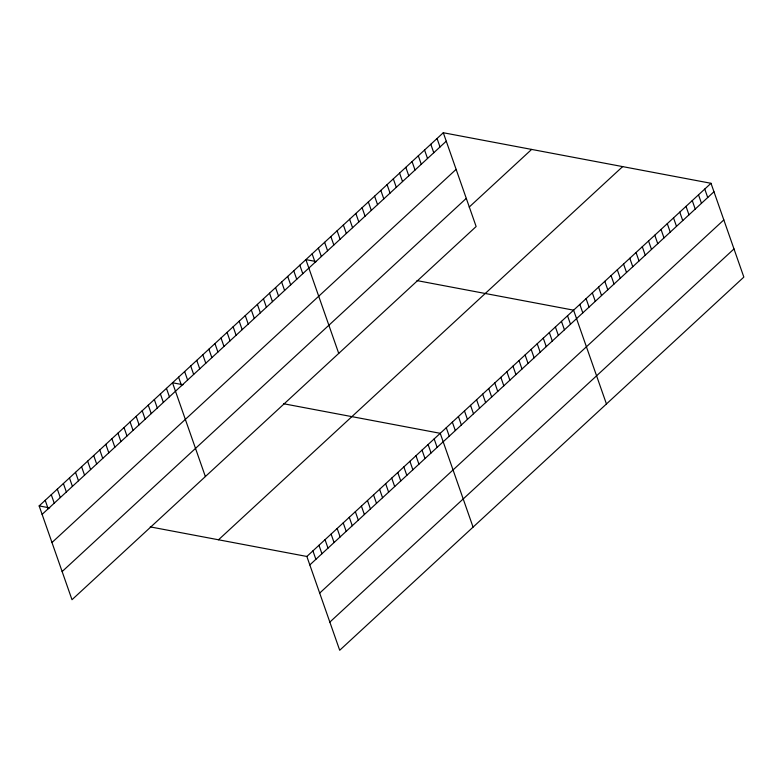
<?xml version="1.0" encoding="UTF-8"?>
<svg xmlns="http://www.w3.org/2000/svg" width="783" height="783" viewBox="0 0 783 783"><rect width="100%" height="100%" fill="white"/><g stroke="black" fill="none" stroke-linecap="round" stroke-linejoin="round"><path stroke-width="1.17" d="M443.295 132.738L476.142 226.532L71.997 599.709L39.15 505.906L443.295 132.738L711.003 183.291L743.85 277.094L339.705 650.262L306.858 556.468L150.248 526.89M42.116 514.372L446.261 141.204M51.972 542.531L456.127 169.363M62.141 571.551L466.286 198.373M469.183 207.094L531.637 149.416M218.516 539.781L622.661 166.603M306.858 556.468L711.003 183.291M309.814 564.925L713.969 191.757M319.679 593.093L723.825 219.915M329.839 622.103L733.984 248.935M316.401 261.6L305.889 259.613L338.736 353.417M416.987 280.598L573.587 310.166L606.443 403.969M183.036 384.747L172.514 382.76L205.371 476.563M283.612 403.744L440.222 433.312L473.069 527.116M39.15 505.906L49.672 507.893M704.759 189.055L707.724 197.522M698.505 194.82L701.47 203.286M692.26 200.595L695.226 209.061M686.016 206.36L688.981 214.826M679.771 212.124L682.737 220.591M673.527 217.889L676.492 226.356M667.282 223.664L670.248 232.13M661.038 229.429L663.994 237.895M654.784 235.194L657.749 243.66M648.539 240.958L651.505 249.425M642.295 246.733L645.261 255.189M636.05 252.498L639.016 260.964M629.806 258.263L632.772 266.729M623.562 264.028L626.527 272.494M617.317 269.802L620.273 278.259M611.063 275.567L614.029 284.033M604.819 281.332L607.784 289.798M598.574 287.097L601.54 295.563M592.33 292.871L595.295 301.328M586.085 298.636L589.051 307.102M579.841 304.401L582.797 312.867M567.528 315.764L570.494 324.231M561.47 321.363L564.435 329.829M555.401 326.961L558.367 335.427M549.343 332.56L552.309 341.026M543.285 338.158L546.24 346.624M537.216 343.757L540.182 352.223M531.158 349.355L534.123 357.821M525.09 354.953L528.055 363.41M519.031 360.552L521.997 369.008M437.051 138.503L440.017 146.969M512.973 366.141L515.928 374.607M430.807 144.268L433.772 152.734M506.904 371.739L509.87 380.205M424.562 150.033L427.528 158.499M500.846 377.337L503.812 385.804M418.318 155.807L421.274 164.273M494.778 382.936L497.743 391.402M412.064 161.572L415.029 170.038M488.719 388.534L491.685 397.001M405.819 167.337L408.785 175.803M482.661 394.133L485.626 402.599M399.575 173.102L402.54 181.568M476.593 399.731L479.558 408.197M393.33 178.876L396.296 187.333M470.534 405.33L473.5 413.796M387.086 184.641L390.051 193.107M464.476 410.928L467.431 419.394M380.841 190.406L383.807 198.872M458.407 416.527L461.373 424.993M374.597 196.171L377.553 204.637M452.349 422.125L455.315 430.581M368.343 201.945L371.308 210.402M446.281 427.724L449.246 436.18M362.098 207.71L365.064 216.177M355.854 213.475L358.82 221.941M434.164 438.911L437.12 447.377M349.609 219.24L352.575 227.706M428.095 444.509L431.061 452.975M343.365 225.015L346.331 233.471M422.037 450.108L425.003 458.574M337.121 230.779L340.086 239.246M415.969 455.706L418.934 464.172M409.91 461.304L412.876 469.771M330.866 236.544L333.832 245.01M403.852 466.903L406.817 475.369M324.622 242.309L327.588 250.775M397.784 472.501L400.749 480.968M318.378 248.084L321.343 256.54M391.725 478.1L394.691 486.566M312.133 253.849L315.099 262.315M385.667 483.698L388.622 492.155M379.598 489.297L382.564 497.753M299.82 265.212L302.786 273.678M373.54 494.885L376.506 503.352M293.762 270.81L296.728 279.277M367.472 500.484L370.437 508.95M287.704 276.409L290.669 284.875M361.413 506.082L364.379 514.548M281.635 282.007L284.601 290.473M355.355 511.681L358.311 520.147M275.577 287.606L278.542 296.062M349.287 517.279L352.252 525.745M269.518 293.204L272.474 301.661M343.228 522.878L346.194 531.344M263.45 298.793L266.416 307.259M337.16 528.476L340.125 536.942M257.392 304.391L260.357 312.857M331.101 534.075L334.067 542.541M251.323 309.99L254.289 318.456M325.043 539.673L328.008 548.139M245.265 315.588L248.231 324.054M318.975 545.271L321.94 553.738M239.207 321.187L242.172 329.653M312.916 550.87L315.882 559.326M233.138 326.785L236.104 335.251M227.08 332.384L230.045 340.85M221.021 337.982L223.977 346.448M214.953 343.58L217.919 352.047M208.895 349.179L211.86 357.645M202.826 354.777L205.792 363.234M196.768 360.366L199.734 368.832M190.709 365.964L193.665 374.431M184.641 371.563L187.607 380.029M178.583 377.161L181.548 385.627M166.456 388.358L169.422 396.824M160.398 393.957L163.363 402.423M154.329 399.555L157.295 408.021M148.271 405.154L151.236 413.62M142.212 410.752L145.168 419.218M136.144 416.35L139.11 424.807M130.086 421.949L133.051 430.405M124.017 427.538L126.983 436.004M117.959 433.136L120.925 441.602M111.9 438.734L114.856 447.201M105.832 444.333L108.798 452.799M99.774 449.931L102.739 458.398M93.706 455.53L96.671 463.996M87.647 461.128L90.613 469.594M81.589 466.727L84.554 475.193M75.52 472.325L78.486 480.791M69.462 477.924L72.427 486.39M63.403 483.522L66.359 491.978M57.335 489.111L60.301 497.577M51.277 494.709L54.242 503.175M45.208 500.308L48.174 508.774"/></g></svg>
